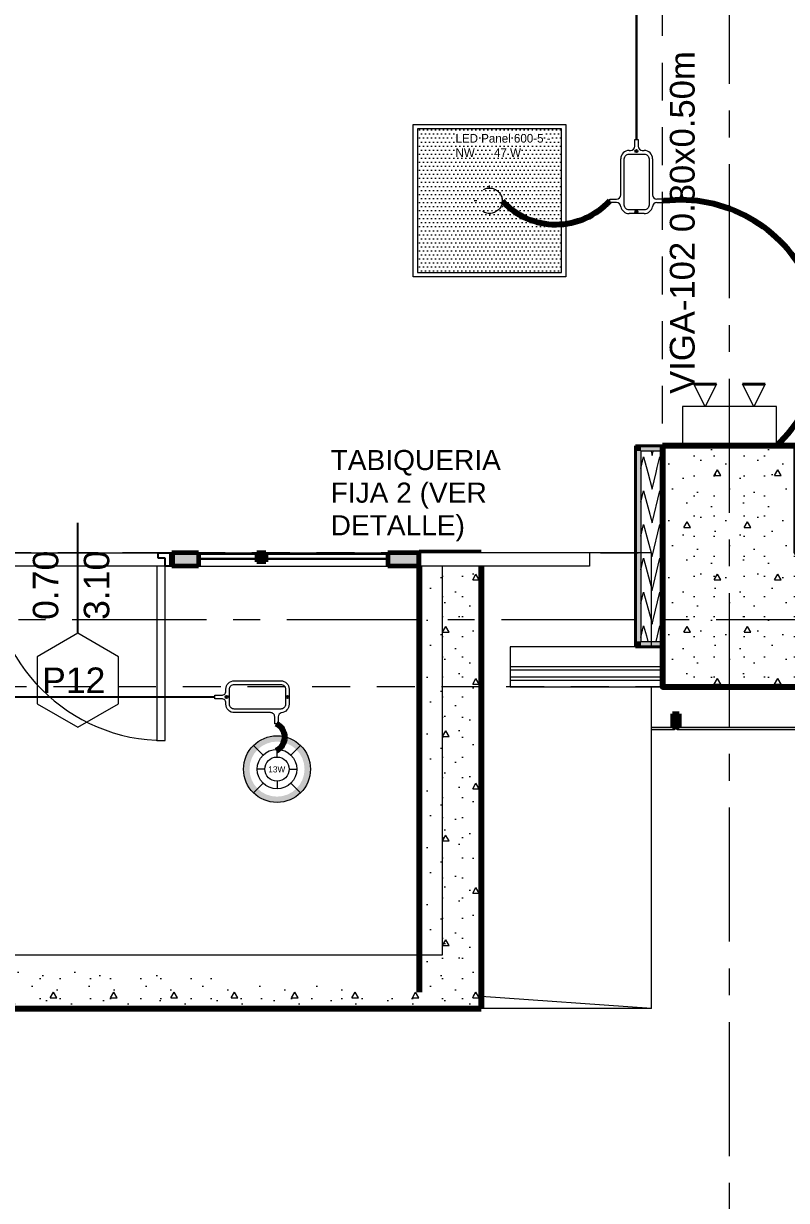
# Model space of a CAD drawing. Header units: inches. Extents: x -38 to 5698, y -33 to 92.
# Drawn here: x 305.189 to 308.032, y 5.284 to 9.675 of the extents above; entities that cross this region are included whole.
import ezdxf
from ezdxf.lldxf.tags import DXFTag

# ---------------------------------------------------------------- set-up
doc = ezdxf.new("R2010")
doc.units = ezdxf.units.IN
doc.header["$MEASUREMENT"] = 0
doc.set_wipeout_variables(frame=1)
for name, pattern in [('CONTINUA', [0]), ('DASHED', [0.75, 0.5, -0.25]), ('Hidden Line', [0.195611, 0.141111, -0.0545]), ('Línea Oculta', [0.195611, 0.141111, -0.0545]), ('Punto & Raya', [0.65, 0.5, -0.075, 0, -0.075]), ('Wipeout_Contour', [1, 0, -1])]:
    doc.linetypes.add(name, pattern=pattern)
for name, color, linetype, lineweight in [('00_IE_Luminarias', 6, 'Continuous', 30), ('01 IE LUM LED AD DN570C', 1, 'Continuous', 13), ('ALUMBRADO_CONDUIT', 30, 'CONDUIT1', 30), ('CABLEADO EXT.', 3, 'PVCSUBT', 30), ('Luminarias', 5, 'Continuous', 20), ('pulsador', 4, 'Continuous', 40), ('Simb_Alumbrado', 140, 'CONTINUA', 30)]:
    doc.layers.add(name, color=color, linetype=linetype, lineweight=lineweight)
for name, color, linetype in [('02 _ ARQ _ ALB _ Ejes Generales', 7, 'Continuous'), ('02 _ ARQ _ ALB _ Muros Interiores', 7, 'Continuous'), ('02 _ ARQ _ ZON _ Espacio.3D', 7, 'Continuous'), ('08 _ STR _ EXT _ 06 Columnas', 7, 'Continuous'), ('08 _ STR _ EXT _ 08 Placas Inclinadas', 7, 'Continuous'), ('08 _ STR _ EXT _ 09 Vigas', 7, 'Continuous'), ('Acabado - Muros', 7, 'Continuous'), ('Estructura - 04 MURO', 7, 'Continuous'), ('Interior - Escaleras & Barandillas', 7, 'Continuous'), ('Notas - Etiquetas', 251, 'Continuous')]:
    doc.layers.add(name, color=color, linetype=linetype)
doc.styles.add('Estilo_Generado_4', font='swisse.ttf')
doc.styles.add('{18b73a54-fa43-428c-adcb-c1c7bbdf2c84}', font='Simplex.shx')
tags = doc.linetypes.add('CONDUIT', pattern='A,1.5,-0.210535,["con",{18b73a54-fa43-428c-adcb-c1c7bbdf2c84},S=0.2,R=0,X=0,Y=-0.065594],-0.702384', length=2.412919).pattern_tags.tags
tags[6] = DXFTag(74, 10)
tags = doc.linetypes.add('CONDUIT1', pattern='A,1,-0.19772,["con",{18b73a54-fa43-428c-adcb-c1c7bbdf2c84},S=0.2,R=0,X=0,Y=-0.065594],-0.593642', length=1.791362).pattern_tags.tags
tags[6] = DXFTag(74, 10)
tags = doc.linetypes.add('PVCSUBT', pattern='A,0.6,-0.3,0.6,-0.075691,["PVC",Standard,S=0.2,R=0,X=0,Y=-0.093724],-0.621005', length=2.196696).pattern_tags.tags
tags[10] = DXFTag(74, 10)
pattern_1 = [(0, (277.50004, 6e-09), (0, 0.3897114), [0.024375, -0.200625]), (0, (277.61254, 0.19486), (0, 0.3897114), [0.024375, -0.200625]), (60, (277.50004, 6e-09), (-0.3375, 0.1948557), [0.024375, -0.200625]), (60, (277.72504, 6e-09), (-0.3375, 0.1948557), [0.024375, -0.200625]), (120, (277.5244, 6e-09), (0.3375, 0.1948557), [0.024375, -0.200625]), (120, (277.7494, 6e-09), (0.3375, 0.1948557), [0.024375, -0.200625]), (0, (277.50004, 0.0375), (0, 0.075), [0, -0.075, 0, -0.1125]), (45, (277.53754, 0.0375), (-0.053033, 0.053033), [0, -0.05625, 0, -0.09375])]
pattern_2 = [(0, (277.500038, 6e-09), (0, 0.03), [])]

# ---------------------------------------------------------------- blocks, each defined once
blk = doc.blocks.new('*X336', base_point=(2412.1771, 0))
at = {"layer": 'Estructura - 04 MURO', "color": 9, "linetype": 'Continuous', "lineweight": 5}
for p, q in [((2442.1671, 8.0148), (2442.1771, 8.0579)), ((2442.1771, 8.0579), (2442.1926, 8)), ((2442.2236, 8), (2442.228, 8.019))]:
    blk.add_line(p, q, dxfattribs=at)
blk = doc.blocks.new('*X337', base_point=(2412.1771, 0))
at = {"layer": 'Estructura - 04 MURO', "color": 9, "linetype": 'Continuous', "lineweight": 5}
for p, q in [((2442.2049, 8.08), (2442.2092, 8.064)), ((2442.2092, 8.064), (2442.2129, 8.08)), ((2442.228, 8.019), (2442.2371, 8.0579)), ((2442.2371, 8.0579), (2442.2471, 8.0207))]:
    blk.add_line(p, q, dxfattribs=at)
blk = doc.blocks.new('*X338', base_point=(2412.1771, 0))
at = {"layer": 'Estructura - 04 MURO', "color": 9, "linetype": 'Continuous', "lineweight": 5}
for p, q in [((2442.2236, 7.37), (2442.2371, 7.4279)), ((2442.2371, 7.4279), (2442.2471, 7.3907)), ((2442.1872, 7.3901), (2442.1926, 7.37))]:
    blk.add_line(p, q, dxfattribs=at)
blk = doc.blocks.new('*X339', base_point=(2412.1771, 0))
at = {"layer": 'Estructura - 04 MURO', "color": 9, "linetype": 'Continuous', "lineweight": 5}
for p, q in [((2442.1926, 8), (2442.2092, 7.938)), ((2442.2092, 7.938), (2442.2236, 8)), ((2442.1671, 7.8888), (2442.1771, 7.9319)), ((2442.1771, 7.9319), (2442.2092, 7.812)), ((2442.2092, 7.812), (2442.2371, 7.9319)), ((2442.2371, 7.9319), (2442.2471, 7.8947)), ((2442.1671, 7.7628), (2442.1771, 7.8059)), ((2442.1771, 7.8059), (2442.2092, 7.686)), ((2442.2092, 7.686), (2442.2371, 7.8059)), ((2442.2371, 7.8059), (2442.2471, 7.7687)), ((2442.1671, 7.6368), (2442.1771, 7.6799)), ((2442.1771, 7.6799), (2442.2092, 7.56)), ((2442.2092, 7.56), (2442.2371, 7.6799)), ((2442.2371, 7.6799), (2442.2471, 7.6427)), ((2442.1671, 7.5108), (2442.1771, 7.5539)), ((2442.1771, 7.5539), (2442.2049, 7.45)), ((2442.2129, 7.45), (2442.2371, 7.5539)), ((2442.2371, 7.5539), (2442.2471, 7.5167))]:
    blk.add_line(p, q, dxfattribs=at)
blk = doc.blocks.new('*X340', base_point=(2412.1771, 0))
at = {"layer": 'Estructura - 04 MURO', "color": 9, "linetype": 'Continuous', "lineweight": 5}
for p, q in [((2442.1671, 7.3848), (2442.1771, 7.4279)), ((2442.1771, 7.4279), (2442.1872, 7.3901)), ((2442.2049, 7.45), (2442.2092, 7.434)), ((2442.2092, 7.434), (2442.2129, 7.45))]:
    blk.add_line(p, q, dxfattribs=at)
blk = doc.blocks.new('*U270')
at = {"layer": 'Luminarias', "linetype": 'DASHED', "lineweight": 0, "ltscale": 0.05}
blk.add_lwpolyline([(0, -0.0045), (0, 0.0045)], dxfattribs=at)
blk = doc.blocks.new('*U271')
at = {"color": 0, "linetype": 'ByBlock', "lineweight": -2, "transparency": 16777216}
blk.add_blockref('*U270', (0, 0.05), dxfattribs=at)
for p, rotation in [((-0.05, 0), 90), ((0.05, 0), 269.9999999999999), ((0, -0.05), 180)]:
    blk.add_blockref('*U270', p, dxfattribs=dict(at, rotation=rotation))
blk = doc.blocks.new('PANEL LED 50W')
at = {"layer": 'Luminarias'}
h = blk.add_hatch(dxfattribs=at)
h.set_pattern_fill('DOTS', color=4, scale=0.009097)
h.set_pattern_definition([(0, (0, -2e-14), (0.0072206, 0.01444116), [0, -0.01444116])])
h.paths.add_polyline_path([(-0.2574, -0.2574), (0.2574, -0.2574), (0.2574, 0.2574), (-0.2574, 0.2574)])
h.paths.add_polyline_path([(-0.1296, 0.0974), (0.1849, 0.0974), (0.1849, 0.2469), (-0.1296, 0.2469)], flags=24)
at = {"layer": 'Luminarias', "color": 4, "lineweight": 0}
for points in [[(-0.2729, 0.2729), (0.2729, 0.2729), (0.2729, -0.2729), (-0.2729, -0.2729)], [(-0.2574, -0.2574), (0.2574, -0.2574), (0.2574, 0.2574), (-0.2574, 0.2574)]]:
    blk.add_lwpolyline(points, close=True, dxfattribs=at)
at = {"layer": 'Luminarias', "color": 4, "linetype": 'DASHED', "lineweight": 0, "ltscale": 0.01}
blk.add_circle((0, 0), 0.0455, dxfattribs=at)
at = {"color": 4}
blk.add_blockref('*U271', (0, 0), dxfattribs=at)
at = {"layer": 'Luminarias', "color": 4, "insert": (-0.1218, 0.2392), "char_height": 0.030929, "width": 0.382855, "attachment_point": 1}
blk.add_mtext('{\\Ftxt|c0;LED Panel 600-5 - NW      47 W}', dxfattribs=at)
blk = doc.blocks.new('lumin 47')
at = {"layer": 'ALUMBRADO_CONDUIT', "xscale": 1.041283452965173, "yscale": 1.041283452965173, "zscale": 1.041283452965173}
blk.add_blockref('PANEL LED 50W', (-76.251, 24.2433), dxfattribs=at)
blk = doc.blocks.new('LUM DN570C')
at = {"layer": '01 IE LUM LED AD DN570C'}
h = blk.add_hatch(color=256, dxfattribs=at)
edge = h.paths.add_edge_path()
edge.add_arc((0, 0), 0.1344, 0, 360)
edge = h.paths.add_edge_path(flags=17)
edge.add_arc((0, 0), 0.1108, 0, 360)
for p, q in [((-0.0561, 0.0563), (-0.0949, 0.0952)), ((0.0561, 0.0563), (0.0949, 0.0952)), ((-0.0561, -0.0563), (-0.0949, -0.0952)), ((0.0561, -0.0563), (0.0949, -0.0952))]:
    blk.add_line(p, q, dxfattribs=at)
at = {"layer": '01 IE LUM LED AD DN570C', "ltscale": 0.4}
for p, q in [((0, 0.0487), (0, 0.0795)), ((-0.0487, 0), (-0.0795, 0)), ((0.0487, 0), (0.0795, 0)), ((0, -0.0487), (0, -0.0795))]:
    blk.add_line(p, q, dxfattribs=at)
at = {"layer": '01 IE LUM LED AD DN570C'}
for radius in [0.1344, 0.0795]:
    blk.add_circle((0, 0), radius, dxfattribs=at)
at = {"layer": '01 IE LUM LED AD DN570C', "ltscale": 0.4}
blk.add_circle((0, 0), 0.0487, dxfattribs=at)
at = {"color": 1, "linetype": 'ByBlock', "lineweight": 80, "insert": (-0.0353, 0.0117), "char_height": 0.025, "width": 0.622217, "attachment_point": 1}
blk.add_mtext('13W ', dxfattribs=at)
blk = doc.blocks.new('CAJA OVAL TIPO L')
at = {"layer": 'Simb_Alumbrado', "lineweight": 13}
blk.add_lwpolyline([(-0.0491, -0.079), (-0.0491, -0.0343, -0.380413), (-0.0258, -0.0088), (-0.0258, -0.0088, 0.341426), (-0.0164, 0.0033), (-0.0164, 0.0236), (-0.0063, 0.0236), (-0.0063, 0.0033, 0.414214), (0.0063, -0.0092), (0.1138, -0.0092, -0.414214), (0.1388, -0.0343), (0.1388, -0.0382, 0.414214), (0.1513, -0.0508), (0.1716, -0.0508), (0.1716, -0.0609), (0.1513, -0.0609, 0.414214), (0.1388, -0.0734), (0.1388, -0.079, -0.414214), (0.1138, -0.104), (-0.0241, -0.104, -0.414214), (-0.0491, -0.079, 0.414214)], format="xyb", dxfattribs=at)
blk.add_lwpolyline([(-0.0241, -0.0199), (0.1138, -0.0199, -0.414214), (0.1282, -0.0343), (0.1282, -0.079, -0.414214), (0.1138, -0.0934), (-0.0241, -0.0934, -0.414214), (-0.0384, -0.079), (-0.0384, -0.0343, -0.414214)], format="xyb", close=True, dxfattribs=at)
for points in [[(-0.0483, -0.0558), (-0.0395, -0.0558)], [(-0.0439, -0.0514), (-0.0439, -0.0602)], [(0.1323, -0.0558), (0.1411, -0.0558)], [(0.1367, -0.0514), (0.1367, -0.0602)]]:
    blk.add_lwpolyline(points, dxfattribs=at)
for centre in [(-0.0439, -0.0558), (0.1367, -0.0558)]:
    blk.add_circle(centre, 0.00438, dxfattribs=at)
blk = doc.blocks.new('luz de emergencia')
at = {"color": 5, "lineweight": 40}
for p, q in [((164.1493, 48.9365, -0.0001), (164.2333, 48.9365, -0.0001)), ((164.3313, 48.9365, -0.0001), (164.4153, 48.9365, -0.0001))]:
    blk.add_line(p, q, dxfattribs=at)
at = {"layer": '00_IE_Luminarias', "color": 5, "linetype": 'Continuous', "lineweight": 13}
for p, q in [((164.1913, 49.0205, -0.0001), (164.1493, 48.9365, -0.0001)), ((164.2333, 48.9365, -0.0001), (164.1913, 49.0205, -0.0001)), ((164.3733, 49.0205, -0.0001), (164.3313, 48.9365, -0.0001)), ((164.4153, 48.9365, -0.0001), (164.3733, 49.0205, -0.0001))]:
    blk.add_line(p, q, dxfattribs=at)
at = {"layer": '00_IE_Luminarias', "color": 5, "linetype": 'Continuous', "lineweight": 13, "elevation": -0.0001}
blk.add_lwpolyline([(164.4573, 49.0205), (164.1073, 49.0205), (164.1073, 49.1666), (164.4573, 49.1665)], close=True, dxfattribs=at)
blk = doc.blocks.new('CAJA CONDULET TIPO T.')
at = {"layer": 'Simb_Alumbrado', "lineweight": 13}
for p, q in [((76.2197, -3.9044), (76.2197, -3.8841)), ((76.2197, -3.8841), (76.2299, -3.8841)), ((76.2299, -3.8841), (76.2299, -3.9044)), ((76.2032, -3.9169), (76.2072, -3.9169)), ((76.2424, -3.9169), (76.2479, -3.9169)), ((76.1782, -4.0495), (76.1782, -3.942)), ((76.273, -3.942), (76.273, -4.0495)), ((76.1454, -4.0721), (76.1454, -4.062)), ((76.1454, -4.062), (76.1656, -4.062)), ((76.1656, -4.0721), (76.1454, -4.0721)), ((76.1782, -4.0847), (76.1782, -4.0847)), ((76.3058, -4.062), (76.2855, -4.062)), ((76.2855, -4.0721), (76.3058, -4.0721)), ((76.3058, -4.0721), (76.3058, -4.062)), ((76.2479, -4.1048), (76.2032, -4.1048))]:
    blk.add_line(p, q, dxfattribs=at)
for points in [[(76.2204, -3.919), (76.2292, -3.919)], [(76.2248, -3.9234), (76.2248, -3.9146)], [(76.2248, -4.104), (76.2248, -4.0952)], [(76.2204, -4.0996), (76.2292, -4.0996)]]:
    blk.add_lwpolyline(points, dxfattribs=at)
blk.add_lwpolyline([(76.1888, -4.0798), (76.1888, -3.942, -0.414214), (76.2032, -3.9276), (76.2479, -3.9276, -0.414214), (76.2623, -3.942), (76.2623, -4.0798, -0.414214), (76.2479, -4.0942), (76.2032, -4.0942, -0.414214)], format="xyb", close=True, dxfattribs=at)
for centre in [(76.2248, -3.919), (76.2248, -4.0996)]:
    blk.add_circle(centre, 0.00438, dxfattribs=at)
for centre, radius, start, end in [((76.2032, -3.942), 0.0251, 90, 180), ((76.2072, -3.9044), 0.0125, 270, 0), ((76.2424, -3.9044), 0.0125, 180, 270), ((76.2479, -3.942), 0.0251, 0, 90), ((76.1656, -4.0495), 0.0125, 270, 0), ((76.2855, -4.0495), 0.0125, 180, 270), ((76.1656, -4.0847), 0.0125, 360, 90), ((76.2037, -4.0785), 0.0263, 193.4434, 268.8974), ((76.2474, -4.0785), 0.0263, 271.1026, 346.5566), ((76.2855, -4.0847), 0.0125, 90, 180)]:
    blk.add_arc(centre, radius, start, end, dxfattribs=at)

msp = doc.modelspace()

# ---------------------------------------------------------------- hatches: boundary and pattern name
at = {"layer": '08 _ STR _ EXT _ 08 Placas Inclinadas', "linetype": 'Continuous', "lineweight": 9}
h = msp.add_hatch(dxfattribs=at)
h.set_pattern_fill('HORMIGÓN_EN_MASA_0002', style=0, pattern_type=2)
h.set_pattern_definition(pattern_1)
h.paths.add_polyline_path([(306.663, 6.0611), (304.6712, 6.2005), (302.6776, 6.2005), (302.0425, 6.1561), (302.0425, 6.0005), (306.663, 6.0005)])
h = msp.add_hatch(dxfattribs=at)
h.set_pattern_fill('HORMIGÓN_EN_MASA_0002', style=0, pattern_type=2)
h.set_pattern_definition(pattern_1)
h.paths.add_polyline_path([(306.894, 6.0449), (306.663, 6.0611), (306.663, 6.0005), (306.894, 6.0005)])
at = {"layer": 'Acabado - Muros', "linetype": 'Continuous', "lineweight": 0}
for points in [[(306.9517, 7.15), (306.894, 7.15), (306.894, 7.05), (306.9517, 7.05)], [(307.6075, 7.1), (307.6075, 7.05), (307.6325, 7.05), (307.6325, 7.1)]]:
    msp.add_hatch(color=254, dxfattribs=at).paths.add_polyline_path(points)
at = {"layer": 'Acabado - Muros', "linetype": 'Continuous', "lineweight": 9}
for points in [[(306.9286, 7.04), (307.615, 7.04), (307.615, 7.05), (306.9286, 7.05)], [(307.625, 7.04), (308.815, 7.04), (308.815, 7.05), (307.625, 7.05)]]:
    msp.add_hatch(color=250, dxfattribs=at).paths.add_polyline_path(points)
at = {"layer": 'Estructura - 04 MURO', "linetype": 'Continuous', "lineweight": 9}
for points in [[(307.49, 8.08), (307.47, 8.1), (307.47, 8.08)], [(307.49, 8.1), (307.47, 8.1), (307.49, 8.08)], [(307.49, 8.08), (307.57, 8.08), (307.57, 8.1), (307.49, 8.1)]]:
    msp.add_hatch(color=252, dxfattribs=at).paths.add_polyline_path(points)

# ---------------------------------------------------------------- linework, layer by layer
at = {"layer": '02 _ ARQ _ ALB _ Ejes Generales', "color": 251, "linetype": 'Punto & Raya', "lineweight": 13}
msp.add_line((307.82, 3.05), (307.82, 44.9), dxfattribs=at)
at = {"layer": '02 _ ARQ _ ALB _ Muros Interiores', "color": 152, "linetype": 'Continuous', "lineweight": 25}
msp.add_line((305.3908, 7.4), (305.3908, 7.8125), dxfattribs=at)
at = {"layer": '02 _ ARQ _ ALB _ Muros Interiores', "color": 165, "linetype": 'Continuous', "lineweight": 25}
for p, q in [((305.6908, 7.68), (305.6908, 7.7)), ((305.6908, 7.7), (305.7408, 7.7)), ((305.7408, 7.7), (305.7408, 7.65)), ((305.7158, 7.68), (305.6908, 7.68)), ((305.7158, 7.65), (305.7158, 7.68)), ((305.7408, 7.65), (305.7158, 7.65))]:
    msp.add_line(p, q, dxfattribs=at)
at = {"layer": '02 _ ARQ _ ALB _ Muros Interiores', "color": 7, "linetype": 'Continuous', "lineweight": 80}
msp.add_line((305.7408, 7.7), (305.7408, 7.65), dxfattribs=at)
at = {"layer": '02 _ ARQ _ ALB _ Muros Interiores', "color": 165, "linetype": 'Continuous', "lineweight": 15}
for p, q in [((305.7158, 7.65), (305.6858, 7.65)), ((305.6858, 7.65), (305.6858, 7)), ((305.7158, 7), (305.7158, 7.65)), ((305.6858, 7), (305.7158, 7))]:
    msp.add_line(p, q, dxfattribs=at)
at = {"layer": '02 _ ARQ _ ALB _ Muros Interiores', "color": 251, "linetype": 'Continuous', "lineweight": 13, "flags": 128}
msp.add_lwpolyline([(305.3908, 7.05), (305.5424, 7.1375), (305.5424, 7.3125), (305.3908, 7.4), (305.2393, 7.3125), (305.2393, 7.1375)], close=True, dxfattribs=at)
at = {"layer": '02 _ ARQ _ ALB _ Muros Interiores', "color": 175, "linetype": 'Continuous', "lineweight": 15}
msp.add_arc((305.7158, 7.65), 0.65, 180, 270, dxfattribs=at)
at = {"layer": '02 _ ARQ _ ZON _ Espacio.3D', "color": 254, "linetype": 'Continuous', "lineweight": 0, "flags": 128}
msp.add_lwpolyline([(308.07, 16.5), (307.57, 16.5), (307.57, 17.35), (303.045, 17.35), (303.044, 7.7), (306.9526, 7.7), (306.9514, 7.3505), (307.57, 7.3505), (307.57, 8.1), (308.07, 8.1)], dxfattribs=at)
msp.add_lwpolyline([(302.6776, 6.2005), (306.75, 6.2005), (306.75, 7.65), (302.6776, 7.65)], close=True, dxfattribs=at)
at = {"layer": '08 _ STR _ EXT _ 08 Placas Inclinadas', "color": 7, "linetype": 'Continuous', "lineweight": 80}
msp.add_line((306.663, 7.7005), (306.663, 6.0611), dxfattribs=at)
at = {"layer": '08 _ STR _ EXT _ 09 Vigas', "color": 251, "linetype": 'Hidden Line', "lineweight": 13}
msp.add_line((307.57, 7.7), (307.57, 16.9), dxfattribs=at)
at = {"layer": 'Acabado - Muros', "color": 7, "linetype": 'Continuous', "lineweight": 60}
for p, q in [((305.7408, 7.7), (305.7408, 7.65)), ((306.894, 7.15), (306.894, 7.05)), ((306.9517, 7.15), (306.894, 7.15)), ((306.9517, 7.15), (306.9517, 7.05)), ((307.6075, 7.1), (307.6075, 7.05)), ((307.6325, 7.1), (307.6075, 7.1)), ((307.6325, 7.1), (307.6325, 7.05)), ((306.9517, 7.05), (306.894, 7.05)), ((307.6325, 7.05), (307.6075, 7.05))]:
    msp.add_line(p, q, dxfattribs=at)
at = {"layer": 'Acabado - Muros', "color": 7, "linetype": 'Continuous', "lineweight": 13, "flags": 128}
for points in [[(306.9286, 7.04), (306.9286, 7.05), (307.615, 7.05), (307.615, 7.04)], [(307.625, 7.04), (307.625, 7.05), (308.815, 7.05), (308.815, 7.04)]]:
    msp.add_lwpolyline(points, close=True, dxfattribs=at)
at = {"layer": 'ALUMBRADO_CONDUIT', "color": 30, "lineweight": 30, "ltscale": 0.4, "true_color": 0xf26722}
for p, q in [((307.4729, 12.1986), (307.473, 9.2427)), ((305.0365, 7.1624), (305.9017, 7.1625))]:
    msp.add_line(p, q, dxfattribs=at)
at = {"layer": 'CABLEADO EXT.', "color": 3, "lineweight": 80}
for centre, radius, start, end in [((307.173, 9.1978), 0.2724, 222.7605, 317.3714), ((307.636, 8.4881), 0.5287, 312.7694, 96.6693), ((306.1072, 7.0127), 0.0556, 295.4571, 64.5429)]:
    msp.add_arc(centre, radius, start, end, dxfattribs=at)
at = {"layer": 'Estructura - 04 MURO', "color": 143, "linetype": 'Continuous', "lineweight": 5}
msp.add_line((307.57, 8.08), (307.49, 8.08), dxfattribs=at)
at = {"layer": 'Estructura - 04 MURO', "color": 7, "linetype": 'Continuous', "lineweight": 40, "flags": 128}
msp.add_lwpolyline([(307.57, 8.1), (307.47, 8.1)], dxfattribs=at)

# ---------------------------------------------------------------- block references
msp.add_blockref('lumin 47', (383.1765, -15.2295))
at = {"xscale": 1.253906979044094, "yscale": 1.253906979044094, "zscale": 1.253906979044094}
msp.add_blockref('CAJA CONDULET TIPO T.', (211.8942, 14.113), dxfattribs=at)
at = {"layer": '01 IE LUM LED AD DN570C', "color": 1, "lineweight": 5, "xscale": 0.9263905751172247, "yscale": 0.9263905751172247, "zscale": 0.9263905751172247}
msp.add_blockref('LUM DN570C', (306.1333, 6.8934), dxfattribs=at)
at = {"layer": 'ALUMBRADO_CONDUIT', "linetype": 'CONDUIT', "lineweight": 30, "xscale": 1.253906979044094, "yscale": 1.253906979044094, "zscale": 1.253906979044094, "rotation": 180}
msp.add_blockref('CAJA OVAL TIPO L', (306.1169, 7.0925), dxfattribs=at)
at = {"layer": 'Estructura - 04 MURO', "color": 7, "lineweight": 80}
for name in ['*X337', '*X336']:
    msp.add_blockref(name, (277.5, 0), dxfattribs=at)
at = {"layer": 'pulsador', "color": 4, "lineweight": 40, "xscale": -1, "rotation": 179.9990839526639}
msp.add_blockref('luz de emergencia', (143.5385, 57.2692, 0.0001), dxfattribs=at)

# ---------------------------------------------------------------- texts
at = {"layer": '02 _ ARQ _ ALB _ Muros Interiores', "color": 251, "lineweight": 25, "char_height": 0.095, "attachment_point": 7, "rotation": 90, "style": 'Estilo_Generado_4'}
for s, insert in [('\\A1;{\\pql;\\pt0;\\fSwis721 Ex BT|b0|i0|c0|p34;0.70\\fSwis721 Ex BT|b0|i0|c0|p34;\\A1{\\H.66x;\\S^  ;}\\fSwis721 Ex BT|b0|i0|c0|p34;\\fSwis721 Ex BT|b0|i0|c0|p34;}', (305.3458, 7.45)), ('\\A1;{\\pql;\\pt0;\\fSwis721 Ex BT|b0|i0|c0|p34;3.10\\fSwis721 Ex BT|b0|i0|c0|p34;\\A1{\\H.66x;\\S^  ;}\\fSwis721 Ex BT|b0|i0|c0|p34;\\fSwis721 Ex BT|b0|i0|c0|p34;}', (305.5358, 7.45))]:
    msp.add_mtext(s, dxfattribs=dict(at, insert=insert))
at = {"layer": '02 _ ARQ _ ALB _ Muros Interiores', "color": 251, "lineweight": 25, "insert": (305.2575, 7.1775), "char_height": 0.095, "attachment_point": 7, "style": 'Estilo_Generado_4'}
msp.add_mtext('\\A1;{\\pql;\\pt0;\\fSwis721 Ex BT|b0|i0|c0|p34;P12\\fSwis721 Ex BT|b0|i0|c0|p34;\\fSwis721 Ex BT|b0|i0|c0|p34;\\fSwis721 Ex BT|b0|i0|c0|p34;}', dxfattribs=at)
at = {"layer": 'Notas - Etiquetas', "color": 8, "linetype": 'Continuous', "lineweight": 13, "insert": (307.5976, 8.2932), "char_height": 0.0925, "attachment_point": 1, "rotation": 90, "style": 'Estilo_Generado_4'}
msp.add_mtext('\\A1;{\\pql;\\fSwis721 Ex BT|b0|i0|c0|p34;VIGA-102\\fSwis721 Ex BT|b0|i0|c0|p34; \\fSwis721 Ex BT|b0|i0|c0|p34;0.80\\fSwis721 Ex BT|b0|i0|c0|p34;x\\fSwis721 Ex BT|b0|i0|c0|p34;0.50\\fSwis721 Ex BT|b0|i0|c0|p34;m}', dxfattribs=at)
at = {"layer": 'Notas - Etiquetas', "color": 8, "linetype": 'Continuous', "lineweight": 13, "insert": (306.3332, 7.9135), "char_height": 0.075, "width": 0.767692, "attachment_point": 4, "line_spacing_factor": 0.973289, "style": 'Estilo_Generado_4'}
msp.add_mtext('\\A1;{\\pql;\\fSwis721 Ex BT|b0|i0|c0|p34;TABIQUERIA FIJA 2 (VER DETALLE)\\fSwis721 Ex BT|b0|i0|c0|p34; }', dxfattribs=at)

# ---------------------------------------------------------------- next in the draw order: wipeouts: each hides what was drawn before it
at = {"color": 254, "linetype": 'Wipeout_Contour', "lineweight": 0, "ltscale": 7325.86922}
msp.add_wipeout([(306.894, 6.0449), (306.894, 6.0005), (307.529, 6.0005)], dxfattribs=at).dxf.layer = '08 _ STR _ EXT _ 08 Placas Inclinadas'

# ---------------------------------------------------------------- next in the draw order: wipeouts: each hides what was drawn before it
at = {"color": 254, "linetype": 'Wipeout_Contour', "lineweight": 0, "ltscale": 9767.59357}
msp.add_wipeout([(307.529, 6.0005), (307.529, 7.7005), (306.894, 7.7005), (306.894, 6.0449)], dxfattribs=at).dxf.layer = '08 _ STR _ EXT _ 08 Placas Inclinadas'

# ---------------------------------------------------------------- next in the draw order: hatches: boundary and pattern name
at = {"layer": '08 _ STR _ EXT _ 08 Placas Inclinadas', "linetype": 'Continuous', "lineweight": 9}
h = msp.add_hatch(dxfattribs=at)
h.set_pattern_fill('HORMIGÓN_EN_MASA_0002', style=0, pattern_type=2)
h.set_pattern_definition(pattern_1)
h.paths.add_polyline_path([(306.894, 6.0449), (306.894, 7.7005), (306.663, 7.7005), (306.663, 6.0611)])

# ---------------------------------------------------------------- next in the draw order: linework, layer by layer
at = {"layer": '02 _ ARQ _ ALB _ Ejes Generales', "color": 251, "linetype": 'Punto & Raya', "lineweight": 13}
msp.add_line((333.07, 7.45), (282.3454, 7.45), dxfattribs=at)
at = {"layer": '08 _ STR _ EXT _ 08 Placas Inclinadas', "color": 7, "linetype": 'Continuous', "lineweight": 80}
msp.add_line((306.894, 7.7005), (306.894, 6.0005), dxfattribs=at)
at = {"layer": '08 _ STR _ EXT _ 08 Placas Inclinadas', "color": 7, "linetype": 'Continuous', "lineweight": 80, "flags": 128}
for points in [[(306.894, 7.7005), (306.663, 7.7005)], [(301.8116, 6.0005), (306.894, 6.0005)]]:
    msp.add_lwpolyline(points, dxfattribs=at)
at = {"layer": '08 _ STR _ EXT _ 08 Placas Inclinadas', "color": 7, "linetype": 'Continuous', "lineweight": 13, "flags": 128}
for points in [[(307.529, 7.7005), (306.894, 7.7005)], [(307.529, 6.0005), (307.529, 7.7005)], [(307.529, 6.0005), (306.894, 6.0449)], [(307.529, 6.0005), (306.894, 6.0005)]]:
    msp.add_lwpolyline(points, dxfattribs=at)
at = {"layer": '08 _ STR _ EXT _ 09 Vigas', "color": 251, "linetype": 'Hidden Line', "lineweight": 13}
msp.add_line((301.07, 7.7), (307.57, 7.7), dxfattribs=at)

# ---------------------------------------------------------------- next in the draw order: block references
at = {"layer": 'Estructura - 04 MURO', "color": 7, "lineweight": 80}
for name in ['*X339', '*X340']:
    msp.add_blockref(name, (277.5, 0), dxfattribs=at)

# ---------------------------------------------------------------- next in the draw order: wipeouts: each hides what was drawn before it
at = {"color": 254, "linetype": 'Wipeout_Contour', "lineweight": 0, "ltscale": 14643.223465}
msp.add_wipeout([(305.8408, 7.7), (305.8408, 7.65), (306.075, 7.65), (306.075, 7.667), (306.0585, 7.667), (306.0585, 7.7)], dxfattribs=at).dxf.layer = 'Acabado - Muros'
at = {"color": 254, "linetype": 'Wipeout_Contour', "lineweight": 0, "ltscale": 9766.677597}
msp.add_wipeout([(306.6624, 7.65), (307.2981, 7.65), (307.2981, 7.7), (306.6624, 7.7)], dxfattribs=at).dxf.layer = 'Acabado - Muros'
at = {"color": 254, "linetype": 'Wipeout_Contour', "lineweight": 0, "ltscale": 9767.896783}
msp.add_wipeout([(307.57, 7.35), (307.0025, 7.35), (307.0025, 7.2), (307.57, 7.2)], dxfattribs=at).dxf.layer = 'Estructura - 04 MURO'

# ---------------------------------------------------------------- next in the draw order: hatches: boundary and pattern name
at = {"layer": '08 _ STR _ EXT _ 06 Columnas', "linetype": 'Continuous', "lineweight": 9}
h = msp.add_hatch(dxfattribs=at)
h.set_pattern_fill('HORMIGÓN_EN_MASA_0002', style=0, pattern_type=2)
h.set_pattern_definition(pattern_1)
h.paths.add_polyline_path([(307.57, 8.1), (307.57, 7.2), (308.47, 7.2), (308.47, 7.7), (308.07, 7.7), (308.07, 8.1)])
at = {"layer": 'Estructura - 04 MURO', "linetype": 'Continuous', "lineweight": 9}
for points in [[(307.49, 7.37), (307.49, 8.08), (307.47, 8.08), (307.47, 7.37)], [(307.47, 7.35), (307.49, 7.35), (307.49, 7.37)], [(307.47, 7.37), (307.47, 7.35), (307.49, 7.37)], [(307.49, 7.37), (307.49, 7.35), (307.57, 7.35), (307.57, 7.37)]]:
    msp.add_hatch(color=252, dxfattribs=at).paths.add_polyline_path(points)

# ---------------------------------------------------------------- next in the draw order: linework, layer by layer
at = {"layer": '08 _ STR _ EXT _ 06 Columnas', "color": 7, "linetype": 'Continuous', "lineweight": 80, "flags": 128}
msp.add_lwpolyline([(307.57, 8.1), (307.57, 7.2), (308.47, 7.2), (308.47, 7.7), (308.07, 7.7), (308.07, 8.1)], close=True, dxfattribs=at)
at = {"layer": '08 _ STR _ EXT _ 09 Vigas', "color": 251, "linetype": 'Hidden Line', "lineweight": 13}
msp.add_line((329.07, 7.2), (286.57, 7.2), dxfattribs=at)
at = {"layer": 'Acabado - Muros', "color": 7, "linetype": 'Continuous', "lineweight": 60}
for p, q in [((306.6624, 7.7), (306.6624, 7.65)), ((305.8408, 7.65), (305.7408, 7.65))]:
    msp.add_line(p, q, dxfattribs=at)
at = {"layer": 'Acabado - Muros', "color": 251, "linetype": 'Continuous', "lineweight": 13, "flags": 128}
for points in [[(307.2981, 7.7), (306.6624, 7.7)], [(307.2981, 7.7), (307.2981, 7.65)], [(307.2981, 7.65), (306.6624, 7.65)]]:
    msp.add_lwpolyline(points, dxfattribs=at)
at = {"layer": 'Estructura - 04 MURO', "color": 7, "linetype": 'Continuous', "lineweight": 40}
msp.add_line((307.47, 8.1), (307.47, 7.35), dxfattribs=at)
at = {"layer": 'Estructura - 04 MURO', "color": 143, "linetype": 'Continuous', "lineweight": 5}
for p, q in [((307.49, 8.08), (307.49, 7.37)), ((307.49, 7.37), (307.57, 7.37))]:
    msp.add_line(p, q, dxfattribs=at)
at = {"layer": 'Estructura - 04 MURO', "color": 7, "linetype": 'Continuous', "lineweight": 13, "flags": 128}
for points in [[(307.57, 7.35), (307.0025, 7.35)], [(307.0025, 7.35), (307.0025, 7.2)], [(307.0025, 7.2), (307.57, 7.2)]]:
    msp.add_lwpolyline(points, dxfattribs=at)
at = {"layer": 'Estructura - 04 MURO', "color": 7, "linetype": 'Continuous', "lineweight": 40, "flags": 128}
msp.add_lwpolyline([(307.47, 7.35), (307.57, 7.35)], dxfattribs=at)
at = {"layer": 'Interior - Escaleras & Barandillas', "color": 161, "linetype": 'Continuous', "lineweight": 13, "flags": 128}
msp.add_lwpolyline([(307.57, 7.225), (307.57, 7.275), (307.0025, 7.275), (307.0025, 7.225)], close=True, dxfattribs=at)
for points in [[(307.57, 7.2625), (307.0025, 7.2625)], [(307.0025, 7.2375), (307.57, 7.2375)]]:
    msp.add_lwpolyline(points, dxfattribs=at)

# ---------------------------------------------------------------- next in the draw order: block references
at = {"layer": 'Estructura - 04 MURO', "color": 7, "lineweight": 80}
msp.add_blockref('*X338', (277.5, 0), dxfattribs=at)

# ---------------------------------------------------------------- next in the draw order: wipeouts: each hides what was drawn before it
at = {"color": 254, "linetype": 'Wipeout_Contour', "lineweight": 0, "ltscale": 14646.490787}
msp.add_wipeout([(306.0915, 7.667), (306.075, 7.667), (306.075, 7.65), (306.5469, 7.65), (306.5469, 7.7), (306.0915, 7.7)], dxfattribs=at).dxf.layer = 'Acabado - Muros'

# ---------------------------------------------------------------- next in the draw order: linework, layer by layer
at = {"layer": 'Acabado - Muros', "color": 7, "linetype": 'Continuous', "lineweight": 60}
msp.add_line((306.6624, 7.65), (306.5469, 7.65), dxfattribs=at)
at = {"layer": 'Acabado - Muros', "color": 251, "linetype": 'Continuous', "lineweight": 13, "flags": 128}
for points in [[(305.8408, 7.7), (306.0585, 7.7)], [(306.0915, 7.7), (306.5469, 7.7)], [(305.8408, 7.65), (306.5469, 7.65)]]:
    msp.add_lwpolyline(points, dxfattribs=at)

# ---------------------------------------------------------------- next in the draw order: wipeouts: each hides what was drawn before it
at = {"color": 254, "linetype": 'Wipeout_Contour', "lineweight": 0, "ltscale": 9762.555451}
msp.add_wipeout([(306.0585, 7.695), (305.8408, 7.695), (305.8408, 7.675), (306.0585, 7.675)], dxfattribs=at).dxf.layer = 'Acabado - Muros'
at = {"color": 254, "linetype": 'Wipeout_Contour', "lineweight": 0, "ltscale": 9764.033606}
msp.add_wipeout([(306.5469, 7.695), (306.0915, 7.695), (306.0915, 7.675), (306.5469, 7.675)], dxfattribs=at).dxf.layer = 'Acabado - Muros'

# ---------------------------------------------------------------- next in the draw order: hatches: boundary and pattern name
at = {"layer": 'Acabado - Muros', "linetype": 'Continuous', "lineweight": 0}
for points in [[(305.8408, 7.7), (305.7408, 7.7), (305.7408, 7.65), (305.8408, 7.65)], [(306.0915, 7.667), (306.0915, 7.7), (306.0585, 7.7), (306.0585, 7.667)], [(306.5469, 7.65), (306.6624, 7.65), (306.6624, 7.7), (306.5469, 7.7)]]:
    msp.add_hatch(color=254, dxfattribs=at).paths.add_polyline_path(points)
h = msp.add_hatch(dxfattribs=at)
h.set_pattern_fill('CONTRACHAPADO_0002', color=254, style=0, pattern_type=2)
h.set_pattern_definition(pattern_2)
h.paths.add_polyline_path([(306.0585, 7.695), (305.8408, 7.695), (305.8408, 7.675), (306.0585, 7.675)])
h = msp.add_hatch(dxfattribs=at)
h.set_pattern_fill('CONTRACHAPADO_0002', color=254, style=0, pattern_type=2)
h.set_pattern_definition(pattern_2)
h.paths.add_polyline_path([(306.5469, 7.695), (306.0915, 7.695), (306.0915, 7.675), (306.5469, 7.675)])

# ---------------------------------------------------------------- next in the draw order: linework, layer by layer
at = {"layer": '08 _ STR _ EXT _ 08 Placas Inclinadas', "color": 251, "linetype": 'Línea Oculta', "lineweight": 13}
msp.add_line((306.663, 7.7005), (304.6712, 7.7005), dxfattribs=at)
at = {"layer": 'Acabado - Muros', "color": 7, "linetype": 'Continuous', "lineweight": 60}
for p, q in [((305.8408, 7.7), (305.7408, 7.7)), ((305.8408, 7.7), (305.8408, 7.65)), ((306.0915, 7.7), (306.0585, 7.7)), ((306.0585, 7.7), (306.0585, 7.667)), ((306.0915, 7.7), (306.0915, 7.667)), ((306.6624, 7.7), (306.5469, 7.7)), ((306.5469, 7.7), (306.5469, 7.65)), ((306.0915, 7.667), (306.0585, 7.667))]:
    msp.add_line(p, q, dxfattribs=at)
at = {"layer": 'Acabado - Muros', "color": 7, "linetype": 'Continuous', "lineweight": 13, "flags": 128}
for points in [[(306.0585, 7.695), (306.0585, 7.675), (305.8408, 7.675), (305.8408, 7.695)], [(306.5469, 7.695), (306.5469, 7.675), (306.0915, 7.675), (306.0915, 7.695)]]:
    msp.add_lwpolyline(points, close=True, dxfattribs=at)

doc.saveas('drawing.dxf')
